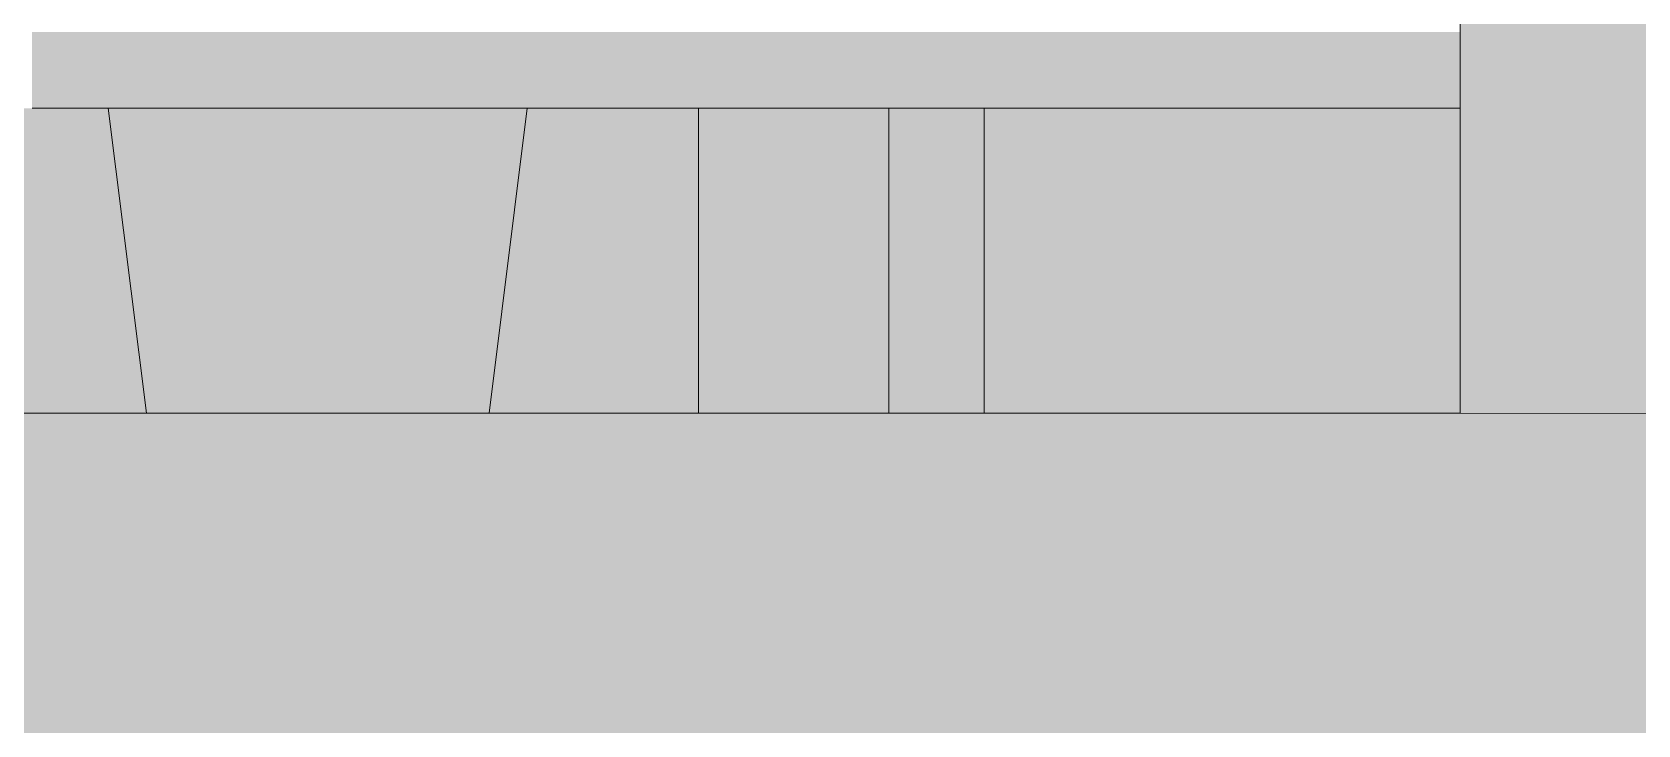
# Model space of a CAD drawing. Header units: centimetres. Extents: x -4381 to 5639, y -3920 to 4826.
# Drawn here: x 73.4169 to 73.8385, y 35.6217 to 35.8036 of the extents above; entities that cross this region are included whole.
import ezdxf
from ezdxf.xclip import XClip

# ---------------------------------------------------------------- set-up
doc = ezdxf.new("R2010")
doc.units = ezdxf.units.CM
doc.header["$MEASUREMENT"] = 0
doc.header["$XCLIPFRAME"] = 0
doc.set_wipeout_variables(frame=1)
doc.linetypes.add('Wipeout_Contour', pattern=[100, 0, -100])
for name, color, linetype in [('01- MOBILIER', 7, 'Continuous'), ('Dalles', 7, 'Continuous'), ('Drawing & Figure', 7, 'Continuous'), ('Structural - Bearing', 7, 'Continuous')]:
    doc.layers.add(name, color=color, linetype=linetype)
for name, color, linetype, lineweight in [('01- MOBILIER_Pen_No__1', 7, 'Continuous', 5), ('01- MOBILIER_Pen_No__101', 252, 'Continuous', 5), ('01- MOBILIER_Pen_No__18', 9, 'Continuous', 5), ('01- MOBILIER_Pen_No__2', 8, 'Continuous', 5), ('Dalles_Pen_No__1', 7, 'Continuous', 5), ('Structural - Bearing_Pen_No__1', 7, 'Continuous', 5), ('Structural - Bearing_Pen_No__18', 9, 'Continuous', 5)]:
    doc.layers.add(name, color=color, linetype=linetype, lineweight=lineweight)
for name, color, linetype, lineweight, true_color in [('01- MOBILIER_Pen_No__102', 7, 'Continuous', 5, 0xcccccc), ('01- MOBILIER_Pen_No__186', 7, 'Continuous', 5, 0xe8e8e8), ('01- MOBILIER_Pen_No__62', 7, 'Continuous', 5, 0xaaaaaa), ('Structural - Bearing_Pen_No__102', 7, 'Continuous', 5, 0xcccccc), ('Structural - Bearing_Pen_No__112', 7, 'Continuous', 5, 0xd5aaaa)]:
    doc.layers.add(name, color=color, linetype=linetype, lineweight=lineweight, true_color=true_color)

# ---------------------------------------------------------------- blocks, each defined once
blk = doc.blocks.new('Drawing_7_7', base_point=(-363.09186, 32.20361))
at = {"color": 254, "linetype": 'Wipeout_Contour', "lineweight": 0, "ltscale": 327.397659}
blk.add_wipeout([(73.41688, 35.79361), (73.79188, 35.79361), (73.79188, 35.80361), (73.41688, 35.80361)], dxfattribs=at).dxf.layer = '01- MOBILIER'
at = {"layer": '01- MOBILIER_Pen_No__101', "linetype": 'Continuous', "ltscale": 10}
blk.add_hatch(color=256, dxfattribs=at).paths.add_polyline_path([(73.41688, 35.79361), (73.79188, 35.79361), (73.79188, 35.80361), (73.41688, 35.80361)])
at = {"color": 254, "linetype": 'Wipeout_Contour', "lineweight": 0, "ltscale": 327.382522}
blk.add_wipeout([(73.41688, 35.78629), (73.79188, 35.78629), (73.79188, 35.79361), (73.41688, 35.79361)], dxfattribs=at).dxf.layer = '01- MOBILIER'
at = {"layer": '01- MOBILIER_Pen_No__2', "linetype": 'Continuous', "ltscale": 10}
blk.add_hatch(color=256, dxfattribs=at).paths.add_polyline_path([(73.41688, 35.78629), (73.79188, 35.78629), (73.79188, 35.79361), (73.41688, 35.79361)])
at = {"color": 254, "linetype": 'Wipeout_Contour', "lineweight": 0, "ltscale": 327.373799}
blk.add_wipeout([(73.41688, 35.78361), (73.79188, 35.78361), (73.79188, 35.78629), (73.41688, 35.78629)], dxfattribs=at).dxf.layer = '01- MOBILIER'
at = {"layer": '01- MOBILIER_Pen_No__101', "linetype": 'Continuous', "ltscale": 10}
blk.add_hatch(color=256, dxfattribs=at).paths.add_polyline_path([(73.41688, 35.78361), (73.79188, 35.78361), (73.79188, 35.78629), (73.41688, 35.78629)])
at = {"color": 254, "linetype": 'Wipeout_Contour', "lineweight": 0, "ltscale": 326.89748}
blk.add_wipeout([(73.53688, 35.70361), (73.54688, 35.78361), (73.43688, 35.78361), (73.44688, 35.70361)], dxfattribs=at).dxf.layer = '01- MOBILIER'
at = {"color": 254, "linetype": 'Wipeout_Contour', "lineweight": 0, "ltscale": 327.752086}
blk.add_wipeout([(73.66688, 35.70361), (73.79188, 35.70361), (73.79188, 35.78361), (73.66688, 35.78361)], dxfattribs=at).dxf.layer = 'Structural - Bearing'
at = {"layer": '01- MOBILIER_Pen_No__18', "linetype": 'Continuous', "ltscale": 10}
blk.add_hatch(color=256, dxfattribs=at).paths.add_polyline_path([(73.53688, 35.70361), (73.54688, 35.78361), (73.43688, 35.78361), (73.44688, 35.70361)])
at = {"layer": 'Structural - Bearing_Pen_No__112', "linetype": 'Continuous', "ltscale": 10}
blk.add_hatch(color=256, dxfattribs=at).paths.add_polyline_path([(73.66688, 35.70361), (73.79188, 35.70361), (73.79188, 35.78361), (73.66688, 35.78361)])
at = {"color": 254, "linetype": 'Wipeout_Contour', "lineweight": 0, "ltscale": 326.627846}
blk.add_wipeout([(73.39688, 35.78361), (73.38688, 35.70361), (73.44688, 35.70361), (73.43688, 35.78361)], dxfattribs=at).dxf.layer = 'Structural - Bearing'
at = {"color": 254, "linetype": 'Wipeout_Contour', "lineweight": 0, "ltscale": 327.482628}
blk.add_wipeout([(73.66688, 35.78361), (73.64188, 35.78361), (73.64188, 35.70361), (73.66688, 35.70361)], dxfattribs=at).dxf.layer = 'Structural - Bearing'
at = {"layer": 'Structural - Bearing_Pen_No__102', "linetype": 'Continuous', "ltscale": 10}
blk.add_hatch(color=256, dxfattribs=at).paths.add_polyline_path([(73.39688, 35.78361), (73.38688, 35.70361), (73.44688, 35.70361), (73.43688, 35.78361)])
at = {"layer": 'Structural - Bearing_Pen_No__18', "linetype": 'Continuous', "ltscale": 10}
blk.add_hatch(color=256, dxfattribs=at).paths.add_polyline_path([(73.66688, 35.78361), (73.64188, 35.78361), (73.64188, 35.70361), (73.66688, 35.70361)])
at = {"layer": '01- MOBILIER_Pen_No__1', "linetype": 'Continuous', "ltscale": 10}
for p, q in [((73.43688, 35.78361), (73.41688, 35.78361)), ((73.44688, 35.70361), (73.43688, 35.78361))]:
    blk.add_line(p, q, dxfattribs=at)
at = {"layer": 'Structural - Bearing_Pen_No__1', "linetype": 'Continuous', "ltscale": 10}
blk.add_line((73.66688, 35.78361), (73.66688, 35.70361), dxfattribs=at)
at = {"color": 254, "linetype": 'Wipeout_Contour', "lineweight": 0, "ltscale": 327.34757}
blk.add_wipeout([(73.64188, 35.78361), (73.59188, 35.78361), (73.59188, 35.70361), (73.64188, 35.70361)], dxfattribs=at).dxf.layer = 'Structural - Bearing'
at = {"layer": 'Structural - Bearing_Pen_No__18', "linetype": 'Continuous', "ltscale": 10}
blk.add_hatch(color=256, dxfattribs=at).paths.add_polyline_path([(73.64188, 35.78361), (73.59188, 35.78361), (73.59188, 35.70361), (73.64188, 35.70361)])
at = {"layer": 'Structural - Bearing_Pen_No__1', "linetype": 'Continuous', "ltscale": 10}
blk.add_line((73.64188, 35.78361), (73.64188, 35.70361), dxfattribs=at)
at = {"color": 254, "linetype": 'Wipeout_Contour', "lineweight": 0, "ltscale": 327.004429}
blk.add_wipeout([(73.53688, 35.70361), (73.59188, 35.70361), (73.59188, 35.78361), (73.54688, 35.78361)], dxfattribs=at).dxf.layer = 'Structural - Bearing'
at = {"layer": 'Dalles', "linetype": 'Continuous', "lineweight": 0, "ltscale": 10, "true_color": 0x000000}
blk.add_hatch(color=18, dxfattribs=at).paths.add_polyline_path([(84.26688, 35.40361), (84.26688, 35.70361), (70.86688, 35.70361), (70.86688, 35.40361)])
at = {"layer": 'Structural - Bearing_Pen_No__102', "linetype": 'Continuous', "ltscale": 10}
blk.add_hatch(color=256, dxfattribs=at).paths.add_polyline_path([(73.53688, 35.70361), (73.59188, 35.70361), (73.59188, 35.78361), (73.54688, 35.78361)])
at = {"layer": '01- MOBILIER_Pen_No__1', "linetype": 'Continuous', "ltscale": 10}
for p, q in [((73.54688, 35.78361), (73.43688, 35.78361)), ((73.53688, 35.70361), (73.54688, 35.78361)), ((73.79188, 35.78361), (73.54688, 35.78361))]:
    blk.add_line(p, q, dxfattribs=at)
at = {"layer": 'Dalles_Pen_No__1', "linetype": 'Continuous', "ltscale": 10}
blk.add_line((74.8189, 35.70361), (71.97688, 35.70361), dxfattribs=at)
at = {"layer": 'Structural - Bearing_Pen_No__1', "linetype": 'Continuous', "ltscale": 10}
blk.add_line((73.59188, 35.70361), (73.59188, 35.78361), dxfattribs=at)
at = {"color": 254, "linetype": 'Wipeout_Contour', "lineweight": 0, "ltscale": 328.3538}
blk.add_wipeout([(73.83853, 36.01611), (73.83853, 35.70361), (73.84188, 35.70361), (73.84188, 36.01611)], dxfattribs=at).dxf.layer = '01- MOBILIER'
at = {"color": 254, "linetype": 'Wipeout_Contour', "lineweight": 0, "ltscale": 492.346775}
blk.add_wipeout([(73.79356, 35.93999), (73.79188, 35.93831), (73.79188, 35.70361), (73.79523, 35.70361), (73.79523, 35.95081), (73.79478, 35.94456)], dxfattribs=at).dxf.layer = '01- MOBILIER'
at = {"layer": '01- MOBILIER_Pen_No__101', "linetype": 'Continuous', "ltscale": 10}
blk.add_hatch(color=256, dxfattribs=at).paths.add_polyline_path([(73.79356, 35.93999), (73.79188, 35.93831), (73.79188, 35.70361), (73.79523, 35.70361), (73.79523, 35.95081), (73.79478, 35.94456)])
at = {"layer": '01- MOBILIER_Pen_No__102', "linetype": 'Continuous', "ltscale": 10}
blk.add_hatch(color=256, dxfattribs=at).paths.add_polyline_path([(73.83853, 36.01611), (73.83853, 35.70361), (73.84188, 35.70361), (73.84188, 36.01611)])
at = {"layer": '01- MOBILIER_Pen_No__1', "linetype": 'Continuous', "ltscale": 10}
blk.add_line((73.79188, 35.70361), (73.79188, 35.93831), dxfattribs=at)
at = {"color": 254, "linetype": 'Wipeout_Contour', "lineweight": 0, "ltscale": 328.208414}
blk.add_wipeout([(73.79523, 35.70361), (73.80438, 35.70361), (73.80438, 36.01611), (73.79523, 36.01611)], dxfattribs=at).dxf.layer = '01- MOBILIER'
at = {"layer": '01- MOBILIER_Pen_No__2', "linetype": 'Continuous', "ltscale": 10}
blk.add_hatch(color=256, dxfattribs=at).paths.add_polyline_path([(73.79523, 35.70361), (73.80438, 35.70361), (73.80438, 36.01611), (73.79523, 36.01611)])
at = {"color": 254, "linetype": 'Wipeout_Contour', "lineweight": 0, "ltscale": 493.089782}
blk.add_wipeout([(73.80606, 35.94456), (73.80438, 35.95081), (73.80438, 35.70361), (73.81688, 35.70361), (73.81688, 35.93831), (73.81063, 35.93999)], dxfattribs=at).dxf.layer = '01- MOBILIER'
at = {"layer": '01- MOBILIER_Pen_No__62', "linetype": 'Continuous', "ltscale": 10}
blk.add_hatch(color=256, dxfattribs=at).paths.add_polyline_path([(73.80606, 35.94456), (73.80438, 35.95081), (73.80438, 35.70361), (73.81688, 35.70361), (73.81688, 35.93831), (73.81063, 35.93999)])
at = {"color": 254, "linetype": 'Wipeout_Contour', "lineweight": 0, "ltscale": 492.509184}
blk.add_wipeout([(73.81688, 35.70361), (73.82938, 35.70361), (73.82938, 35.95081), (73.82771, 35.94456), (73.82313, 35.93999), (73.81688, 35.93831)], dxfattribs=at).dxf.layer = '01- MOBILIER'
at = {"layer": '01- MOBILIER_Pen_No__102', "linetype": 'Continuous', "ltscale": 10}
blk.add_hatch(color=256, dxfattribs=at).paths.add_polyline_path([(73.81688, 35.70361), (73.82938, 35.70361), (73.82938, 35.95081), (73.82771, 35.94456), (73.82313, 35.93999), (73.81688, 35.93831)])
at = {"color": 254, "linetype": 'Wipeout_Contour', "lineweight": 0, "ltscale": 328.331284}
blk.add_wipeout([(73.82938, 35.70361), (73.83853, 35.70361), (73.83853, 36.01611), (73.82938, 36.01611)], dxfattribs=at).dxf.layer = '01- MOBILIER'
at = {"layer": '01- MOBILIER_Pen_No__186', "linetype": 'Continuous', "ltscale": 10}
blk.add_hatch(color=256, dxfattribs=at).paths.add_polyline_path([(73.82938, 35.70361), (73.83853, 35.70361), (73.83853, 36.01611), (73.82938, 36.01611)])

msp = doc.modelspace()

# ---------------------------------------------------------------- block references
at = {"layer": 'Drawing & Figure', "color": 151, "linetype": 'Continuous', "lineweight": 5, "ltscale": 10, "true_color": 0x80c2ff}
ref = msp.add_blockref('Drawing_7_7', (-363.09186, 32.20361), dxfattribs=at)
XClip(ref).set_block_clipping_path([(51.7463984619, 23.6253966175), (100.4426918859, 45.1170657245)])

doc.saveas('drawing.dxf')
